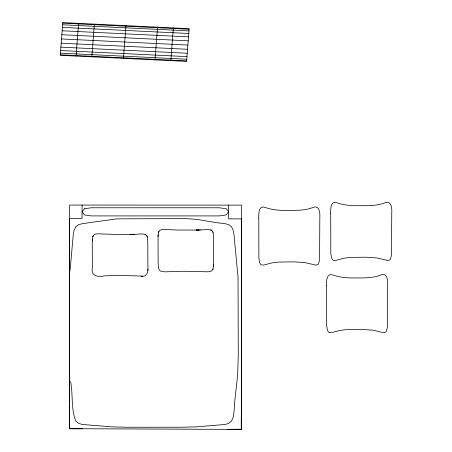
<?xml version="1.0" encoding="UTF-8"?>
<svg xmlns="http://www.w3.org/2000/svg" width="452" height="452" viewBox="0 0 452 452"><rect width="100%" height="100%" fill="white"/><g stroke="black" fill="none" stroke-linecap="round" stroke-linejoin="round"><path stroke-width="0.68" d="M241.374 428.349L241.368 429.4L69.484 428.699L69.484 218.536L82.055 218.536L82.055 205.061M69.484 428.699L69.484 205.061L241.374 205.118L241.374 429.4L241.368 218.887L228.571 218.887L228.571 205.061M92.264 240.814L92.344 267.759C90.637 276.099 98.016 277.336 104.519 275.867C117.164 275.375 129.837 275.573 142.47 276.155L141.617 276.172C147.228 277.268 148.51 271.087 147.883 266.878L147.787 242.119C147.606 239.458 148.098 235.458 145.035 234.266L145.612 234.515L142.273 233.921L132.481 234.402L115.853 234.424L97.389 233.808L95.282 234.136L93.587 235.153L92.722 236.842L92.264 240.814L92.344 239.215M200.4 230.045L177.574 230.051L163.172 229.463L161.065 229.785L159.37 230.808L158.511 232.497L158.047 236.469L158.127 263.414L158.635 268.697L160.251 271.036L164.635 271.85L183.8 271.279L208.525 271.81L211.587 271.036L213.095 268.94M212.869 269.533L213.649 264.719L213.57 237.775C213.389 235.113 213.881 231.113 210.818 229.921L211.395 230.17L208.056 229.576L196.202 230.085L198.292 230.057M147.866 269.064L147.787 270.663M158.047 236.469L158.127 234.87M213.57 266.318L213.649 264.719M76.043 56.082L78.586 23.363M91.841 56.845L94.378 24.125M123.43 58.364L125.967 25.645M155.019 59.89L157.556 27.171M170.816 60.653L173.353 27.934M70.043 270.708L73.275 234.435L74.156 230.057L75.795 226.746L78.535 224.763L82.151 223.695L116.955 218.841L185.529 218.61L196.078 219.299L216.536 222.672L225.339 223.695L228.853 224.763L231.509 226.746L233.102 230.057L233.961 234.435L238.023 277.234L238.277 355.498L237.633 375.064L234.808 400.771L233.961 412.563L233.102 417.405L231.509 421.1L228.853 423.315L225.339 424.462L196.078 426.857L180.258 427.242L127.509 427.242L111.684 426.857L82.151 424.462L78.535 423.315L75.795 421.1C70.862 408.67 73.156 394.619 70.602 381.584M92.818 236.605L93.135 235.808M158.511 232.497L158.923 231.464M241.255 429.27L227.525 429.343L241.255 429.27L241.255 417.117M82.671 428.75L69.461 428.75L69.461 417.812M62.743 23.159L189.105 29.25M62.619 24.792L188.981 30.883M62.416 27.391L188.778 33.488M62.156 30.781L188.512 36.872M61.845 34.725L188.207 40.821M61.517 38.962L187.879 45.053M61.189 43.194L187.552 49.291M60.884 47.138L187.247 53.234M60.619 50.528L186.981 56.624M60.421 53.127L186.778 59.223M60.291 54.765L186.653 60.856M213.067 232.481L212.739 231.656M147.284 236.825L146.957 236.006M258.776 218.017L258.872 258.047L259.612 262.714L260.77 264.578L261.623 265.008L263.855 265.036L271.934 262.9L278.048 262.092L293.879 261.855L304.699 262.55L315.937 265.138L317.824 264.578L318.49 263.798L319.581 259.787L319.818 218.011C320.18 212.785 319.479 203.954 311.897 207.88C303.913 210.7 295.337 210.349 287.003 210.366C279.635 210.508 272.206 209.926 265.211 207.468C258.64 204.909 258.561 213.83 258.776 218.017M326.576 285.585L326.672 325.615L327.406 330.288L328.57 332.152L329.423 332.576L331.649 332.604L339.734 330.468L345.848 329.666L361.673 329.429L372.493 330.118L383.737 332.712L385.624 332.147L386.291 331.367L387.381 327.361L387.618 285.579C387.974 280.353 387.279 271.522 379.691 275.454C371.708 278.268 363.131 277.918 354.803 277.94C347.435 278.076 340 277.494 333.005 275.036C326.44 272.477 326.361 281.398 326.576 285.585M330.711 213.355L330.807 253.386L331.542 258.052L332.7 259.923L333.553 260.346L335.785 260.375L343.87 258.239L349.984 257.437L365.809 257.194L376.629 257.889L387.872 260.482L389.76 259.917L390.421 259.137L391.511 255.131L391.748 213.35C392.11 208.123 391.415 199.292 383.827 203.219C375.844 206.039 367.267 205.688 358.933 205.711C351.571 205.846 344.136 205.264 337.141 202.807C330.57 200.247 330.491 209.169 330.711 213.355M62.788 22.6L60.252 55.319L186.608 61.415L189.151 28.691L62.788 22.6M84.343 208.79L82.055 211.841L84.343 214.892L91.214 215.909L219.418 215.909L226.282 214.892L228.571 211.841L226.282 208.79L219.418 207.773L91.214 207.773L84.343 208.79M132.504 234.402L130.419 234.43L134.611 234.39L132.481 234.402"/></g></svg>
